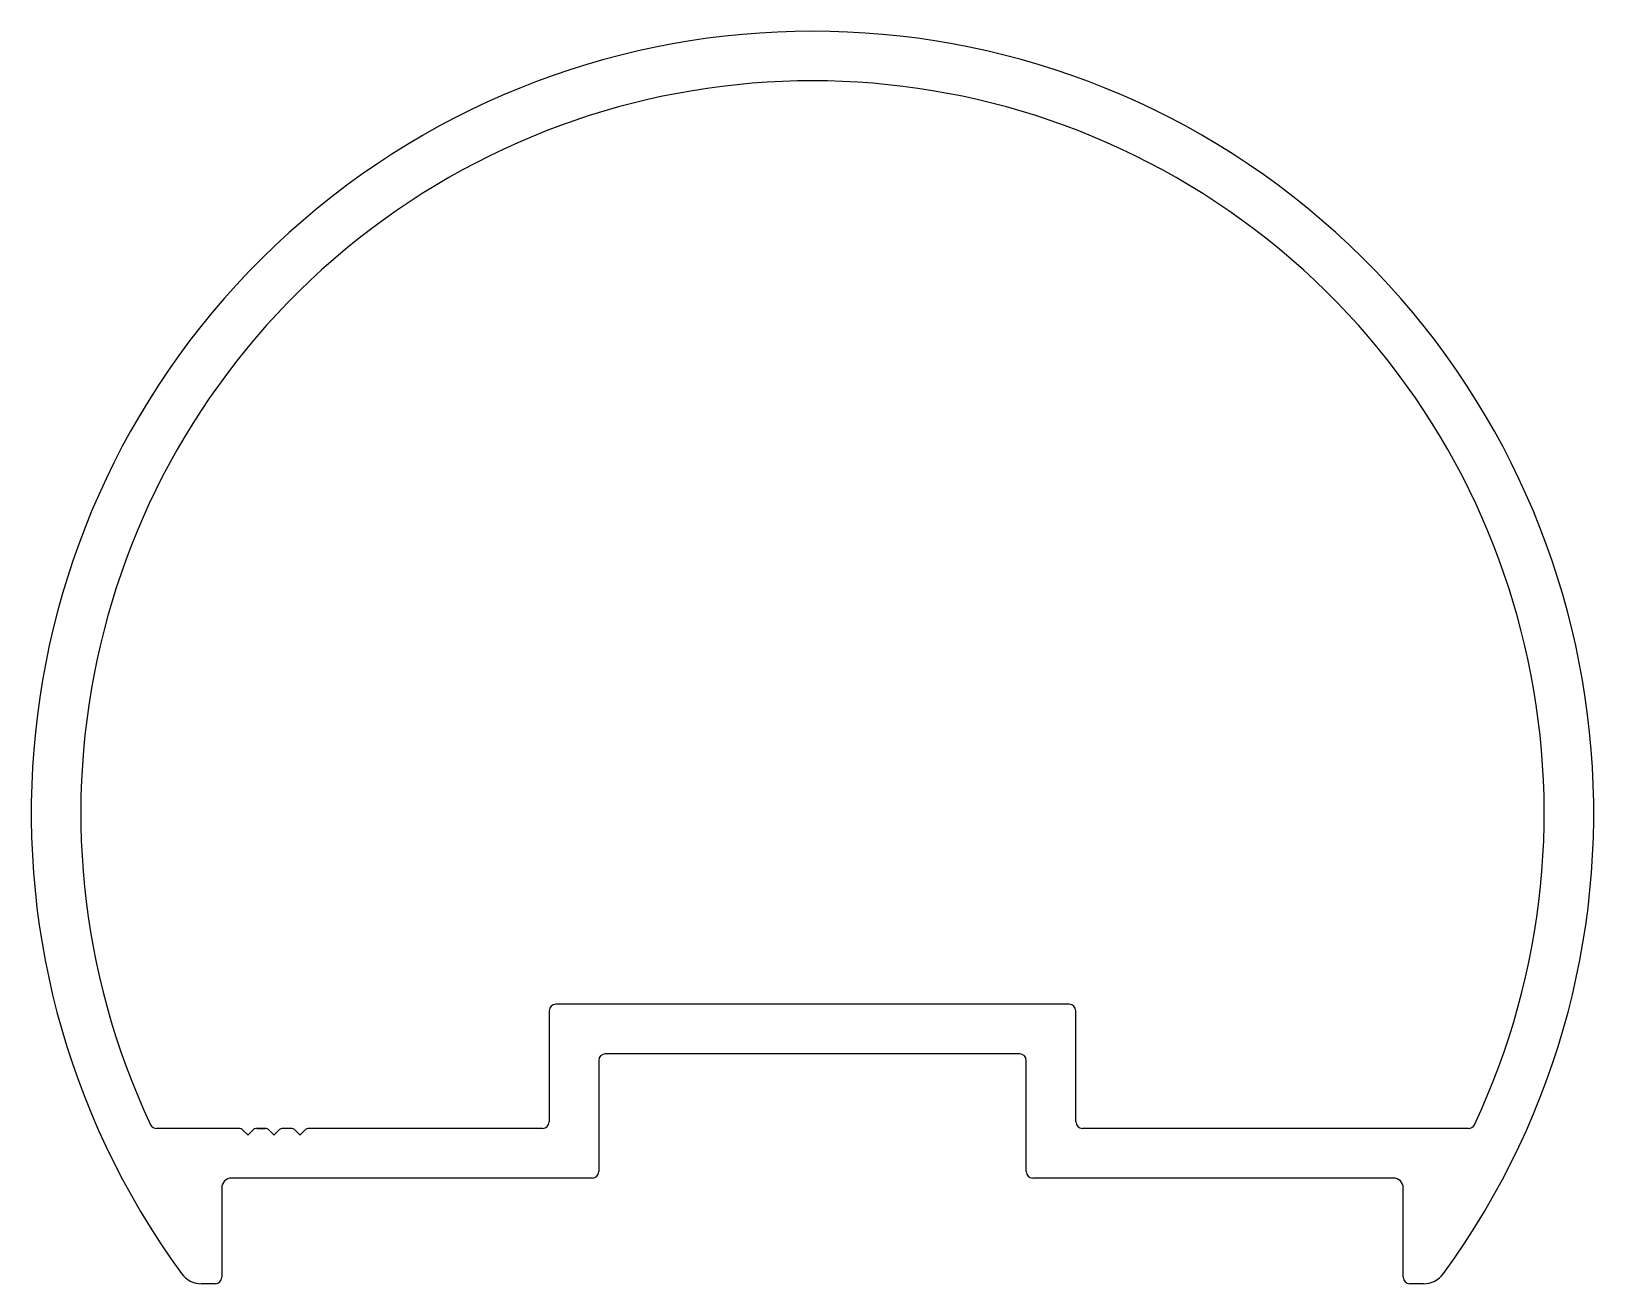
# Model space of a CAD drawing. Extents: x -29.1 to 30.8, y 2.6 to 50.6.
import ezdxf

# ---------------------------------------------------------------- set-up
doc = ezdxf.new("R2010")
doc.units = 0
doc.layers.add('1', color=4, linetype='CONTINUOUS')
doc.layers.add('5', color=6, linetype='CONTINUOUS')

msp = doc.modelspace()

# ---------------------------------------------------------------- linework, layer by layer
at = {"layer": '1', "color": 0}
for p, q in [((8.778, 11.398), (-7.112, 11.398)), ((-7.362, 11.148), (-7.362, 6.888)), ((9.028, 6.888), (9.028, 11.148)), ((-7.612, 6.638), (-21.437, 6.638)), ((23.103, 6.638), (9.278, 6.638)), ((-21.817, 6.258), (-21.817, 2.838)), ((23.483, 2.838), (23.483, 6.258)), ((-22.567, 2.588), (-22.589, 2.588)), ((-22.067, 2.588), (-22.567, 2.588)), ((24.255, 2.588), (23.733, 2.588))]:
    msp.add_line(p, q, dxfattribs=at)
for centre, radius, start, end in [((0.833, 20.638), 29.95, 323.86746, 216.13254), ((-7.112, 11.148), 0.25, 90, 180), ((8.778, 11.148), 0.25, 0, 90), ((-21.437, 6.258), 0.38, 90, 180), ((-7.612, 6.888), 0.25, 270, 0), ((9.278, 6.888), 0.25, 180, 270), ((23.103, 6.258), 0.38, 0, 90), ((-22.589, 3.538), 0.95, 216.13254, 270), ((-22.067, 2.838), 0.25, 270, 0), ((23.733, 2.838), 0.25, 180, 270), ((24.255, 3.538), 0.95, 270, 323.86746)]:
    msp.add_arc(centre, radius, start, end, dxfattribs=at)
at = {"layer": '5', "color": 0}
for p, q in [((10.678, 13.298), (-9.012, 13.298)), ((-9.262, 13.048), (-9.262, 8.788)), ((10.928, 8.788), (10.928, 13.048)), ((-21.166, 8.538), (-24.315, 8.538)), ((-21.166, 8.538), (-21.166, 8.538)), ((-20.818, 8.294), (-20.989, 8.465)), ((-20.635, 8.465), (-20.807, 8.294)), ((-20.166, 8.538), (-20.459, 8.538)), ((-20.459, 8.538), (-20.166, 8.538)), ((-20.166, 8.538), (-20.459, 8.538)), ((-20.459, 8.538), (-20.166, 8.538)), ((-20.166, 8.538), (-20.459, 8.538)), ((-19.818, 8.294), (-19.989, 8.465)), ((-19.635, 8.465), (-19.807, 8.294)), ((-19.166, 8.538), (-19.459, 8.538)), ((-18.818, 8.294), (-18.989, 8.465)), ((-18.636, 8.465), (-18.807, 8.294)), ((-9.512, 8.538), (-18.459, 8.538)), ((25.981, 8.538), (11.178, 8.538))]:
    msp.add_line(p, q, dxfattribs=at)
for centre, radius, start, end in [((0.833, 20.638), 28.05, 334.76962, 205.23038), ((-9.012, 13.048), 0.25, 90, 180), ((10.678, 13.048), 0.25, 0, 90), ((-24.315, 8.788), 0.25, 205.23038, 270), ((-21.166, 8.288), 0.25, 45, 90), ((-20.459, 8.288), 0.25, 90, 135), ((-20.166, 8.288), 0.25, 45, 90), ((-19.459, 8.288), 0.25, 90, 135), ((-19.166, 8.288), 0.25, 45, 90), ((-18.459, 8.288), 0.25, 90, 135), ((-9.512, 8.788), 0.25, 270, 0), ((11.178, 8.788), 0.25, 180, 270), ((25.981, 8.788), 0.25, 270, 334.76962), ((-20.812, 8.299), 0.008, 225, 315), ((-19.812, 8.299), 0.008, 225, 315), ((-18.812, 8.299), 0.008, 225, 315)]:
    msp.add_arc(centre, radius, start, end, dxfattribs=at)

doc.saveas('drawing.dxf')
